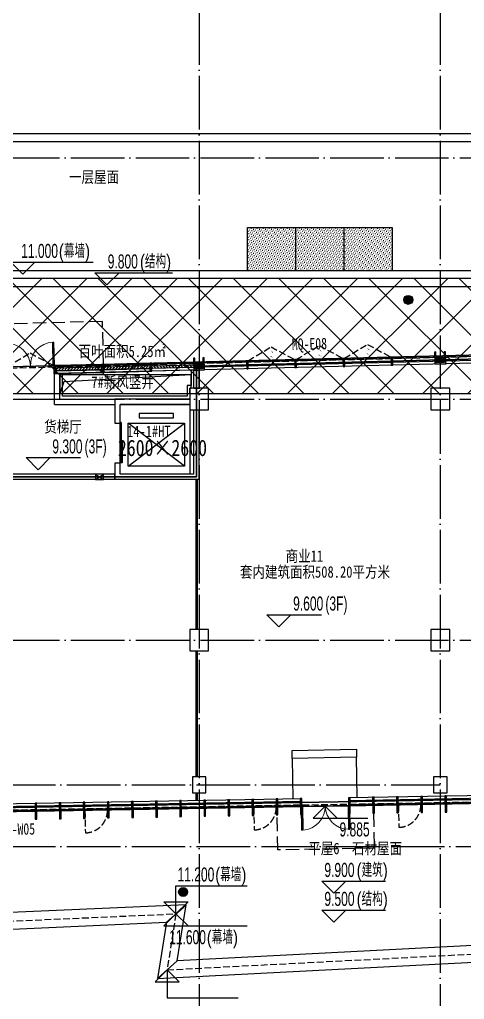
# Model space of a CAD drawing. Extents: x -233336 to 840473, y -28113 to 330904.
# Drawn here: x 724678 to 741282, y 169890 to 206447 of the extents above; entities that cross this region are included whole.
import ezdxf
from ezdxf.xclip import XClip

# ---------------------------------------------------------------- set-up
doc = ezdxf.new("R2010")
doc.units = 0
doc.header["$LTSCALE"] = 1000
doc.header["$XCLIPFRAME"] = 2
for name, pattern in [('104-14# 核心筒$0$DOTE', [2.42, 2, -0.2, 0.02, -0.2]), ('14#楼幕墙$0$DASH', [0.35, 0.25, -0.1]), ('X-104 14#平面$0$$0$DASH', [0.35, 0.25, -0.1]), ('X-104 14#平面$0$DASH', [0.35, 0.25, -0.1])]:
    doc.linetypes.add(name, pattern=pattern)
doc.layers.get('0').update_dxf_attribs({"linetype": 'CONTINUOUS'})
doc.layers.get('Defpoints').update_dxf_attribs({"linetype": 'CONTINUOUS'})
for name, color, linetype in [('104-14# 核心筒$0$02-TEXT_标注', 9, 'CONTINUOUS'), ('104-14# 核心筒$0$A-C_玻璃幕墙', 8, 'CONTINUOUS'), ('104-14# 核心筒$0$A-E_电梯', 8, 'CONTINUOUS'), ('104-14# 核心筒$0$A_AXIS-轴线', 8, '104-14# 核心筒$0$DOTE'), ('104-14# 核心筒$0$A_STR-砌块墙', 7, 'CONTINUOUS'), ('104-14# 核心筒$0$A_STR-砼柱', 8, 'CONTINUOUS'), ('14#楼幕墙$0$A-C_玻璃幕墙', 8, 'CONTINUOUS'), ('14#楼幕墙$0$A-C_窗', 8, 'CONTINUOUS'), ('14#楼幕墙$0$A-C_门', 8, 'CONTINUOUS'), ('X-104 14#平面$0$01-标注_标高', 8, 'CONTINUOUS'), ('X-104 14#平面$0$02-TEXT_房间', 9, 'CONTINUOUS'), ('X-104 14#平面$0$02-TEXT_标注', 9, 'CONTINUOUS'), ('X-104 14#平面$0$02-TEXT_门窗', 9, 'CONTINUOUS'), ('X-104 14#平面$0$A-C_玻璃幕墙', 8, 'CONTINUOUS'), ('X-104 14#平面$0$A-C_窗', 8, 'CONTINUOUS'), ('X-104 14#平面$0$A-C_门', 8, 'CONTINUOUS'), ('X-104 14#平面$0$A-O_分水线', 8, 'CONTINUOUS'), ('X-104 14#平面$0$A-O_屋面', 8, 'CONTINUOUS'), ('X-104 14#平面$0$A-SUR_保温', 8, 'CONTINUOUS'), ('X-104 14#平面$0$A-SUR_看线', 8, 'CONTINUOUS'), ('X-104 14#平面$0$A-TECH_电气', 8, 'CONTINUOUS'), ('X-104 14#平面$0$A-TECH_结构', 8, 'CONTINUOUS'), ('X-104 14#平面$0$A_STR-砌块墙', 7, 'CONTINUOUS'), ('X-104 14#平面$0$DUCT-新风管立管', 3, 'CONTINUOUS'), ('X-104 14#平面$0$EH_玻璃', 8, 'CONTINUOUS'), ('X-104 14#平面$0$挡烟垂壁', 5, 'CONTINUOUS')]:
    doc.layers.add(name, color=color, linetype=linetype)
for name, color, linetype, plot in [('104-14# 核心筒$0$04-不打印_辅助线', 8, 'CONTINUOUS', False), ('14#楼幕墙$0$04-不打印_辅助线', 8, 'CONTINUOUS', False), ('X-104 14#平面$0$04-不打印_辅助线', 8, 'CONTINUOUS', False), ('X-104 14#平面$0$降板', 8, 'CONTINUOUS', False)]:
    doc.layers.add(name, color=color, linetype=linetype, plot=plot)
doc.layers.add('X-104 14#平面$0$000套内', color=8, linetype='CONTINUOUS', lineweight=30)
doc.styles.add('104-14# 核心筒$0$_TCH_SPACE', font='STXIHEI.TTF', dxfattribs={"width": 0.8, "height": 5})
doc.styles.add('104-14# 核心筒$0$Standard', font='STXIHEI.TTF', dxfattribs={"width": 0.8})
doc.styles.add('X-104 14#平面$0$_TCH_DIM', font='ros.shx', dxfattribs={"width": 0.8, "bigfont": 'jd.shx'})
doc.styles.add('X-104 14#平面$0$_TCH_SPACE', font='STXIHEI.TTF', dxfattribs={"width": 0.8, "height": 5})
doc.styles.add('X-104 14#平面$0$_TCH_WINDOW', font='STXIHEI.TTF', dxfattribs={"width": 0.75, "height": 3.5})
doc.styles.add('X-104 14#平面$0$Standard', font='STXIHEI.TTF', dxfattribs={"width": 0.8})

# ---------------------------------------------------------------- blocks, each defined once
blk = doc.blocks.new('14#楼幕墙$0$A$C103B1A8E')
blk.add_lwpolyline([(0, 0), (60, 0), (60, 600), (0, 600)], close=True)
blk = doc.blocks.new('14#楼幕墙$0$A$C678332E3')
blk.add_lwpolyline([(0, 0), (60, 0), (60, 300), (0, 300)], close=True)
blk = doc.blocks.new('14#楼幕墙$0$$LinePat$岩棉板')
at = {"color": 0}
for p, q in [((0, -17), (12, -67)), ((12, -67), (24, -17))]:
    blk.add_line(p, q, dxfattribs=at)
for centre, start, end in [((12, -17), 0, 180), ((0, -67), 270, 0), ((24, -67), 180, 270)]:
    blk.add_arc(centre, 12, start, end, dxfattribs=at)
at = {"layer": 'Defpoints'}
blk.add_point((0, 0), dxfattribs=at)
at = {"layer": 'Defpoints', "color": 0}
blk.add_point((24, -84), dxfattribs=at)
blk = doc.blocks.new('*U155')
blk.add_lwpolyline([(300, 0), (0, 0), (0, 150), (300, 150)], close=True)
at = {"color": 8, "xscale": -1.785714284225998, "yscale": 1.782568518697715, "zscale": 1.782568518697715, "rotation": 180}
for p in [(0, 0), (43, 0), (86, 0), (129, 0), (171, 0), (214, 0), (257, 0)]:
    blk.add_blockref('14#楼幕墙$0$$LinePat$岩棉板', p, dxfattribs=at)
blk = doc.blocks.new('14#楼幕墙$0$A$C07E80D9E')
blk.add_lwpolyline([(-350, -50), (-50, -50), (-50, -450), (0, -450), (0, 0), (-400, 0), (-400, -450), (-350, -450)], close=True)
for points in [[(-50, -200), (-350, -200)], [(-50, -220), (-350, -220)]]:
    blk.add_lwpolyline(points)
at = {"layer": '14#楼幕墙$0$A-C_玻璃幕墙', "rotation": 180}
blk.add_blockref('*U155', (-50, -50), dxfattribs=at)
blk = doc.blocks.new('14#楼幕墙$0$A$C140B3602')
for name, p, rotation in [('14#楼幕墙$0$A$C07E80D9E', (33182, 16419), 180.4441616166542), ('14#楼幕墙$0$A$C678332E3', (18953, 16309), 0.4441616165203613), ('14#楼幕墙$0$A$C678332E3', (20753, 16323), 0.4441616165203613), ('14#楼幕墙$0$A$C678332E3', (22553, 16337), 0.4441616165203613), ('14#楼幕墙$0$A$C07E80D9E', (24182, 16349), 180.4441616166542), ('14#楼幕墙$0$A$C678332E3', (26152, 16364), 0.4441616165203613), ('14#楼幕墙$0$A$C678332E3', (27952, 16378), 0.4441616165203613), ('14#楼幕墙$0$A$C678332E3', (29752, 16392), 0.4441616165203613), ('14#楼幕墙$0$A$C678332E3', (31552, 16406), 0.4441616165203613), ('14#楼幕墙$0$A$C103B1A8E', (17970, -300), 359.9999999999836), ('14#楼幕墙$0$A$C103B1A8E', (18870, -300), 359.9999999999836), ('14#楼幕墙$0$A$C103B1A8E', (19770, -300), 359.9999999999836), ('14#楼幕墙$0$A$C103B1A8E', (20670, -300), 359.9999999999836), ('14#楼幕墙$0$A$C103B1A8E', (21570, -300), 359.9999999999836), ('14#楼幕墙$0$A$C103B1A8E', (22470, -300), 359.9999999999836), ('14#楼幕墙$0$A$C103B1A8E', (23370, -300), 359.9999999999836), ('14#楼幕墙$0$A$C103B1A8E', (24270, -300), 359.9999999999836), ('14#楼幕墙$0$A$C103B1A8E', (25170, -300), 359.9999999999836), ('14#楼幕墙$0$A$C103B1A8E', (26070, -300), 359.9999999999836), ('14#楼幕墙$0$A$C103B1A8E', (26970, -300), 359.9999999999836), ('14#楼幕墙$0$A$C103B1A8E', (27870, -300), 359.9999999999836), ('14#楼幕墙$0$A$C103B1A8E', (29670, -300), 359.9999999999836), ('14#楼幕墙$0$A$C103B1A8E', (30570, -300), 359.9999999999836), ('14#楼幕墙$0$A$C103B1A8E', (31470, -300), 359.9999999999836), ('14#楼幕墙$0$A$C103B1A8E', (32370, -300), 359.9999999999836), ('14#楼幕墙$0$A$C103B1A8E', (33270, -300), 359.9999999999836)]:
    blk.add_blockref(name, p, dxfattribs=dict(rotation=rotation))
blk = doc.blocks.new('14#楼幕墙$0$A$C2CD63A88')
at = {"linetype": '14#楼幕墙$0$DASH'}
blk.add_lwpolyline([(0, 670), (0, -170)], dxfattribs=at)
blk.add_arc((0, 670), 840, 270, 0, dxfattribs=at)
blk = doc.blocks.new('14#楼幕墙$0$A$C22714246')
at = {"linetype": '14#楼幕墙$0$DASH'}
blk.add_lwpolyline([(1740, 497), (870, 0), (0, 497)], dxfattribs=at)
at = {"layer": '14#楼幕墙$0$A-C_玻璃幕墙', "color": 1}
blk.add_lwpolyline([(899, 122, 0, 25, 0), (802, 217, 0, 0, 0), (900, 340, 25, 0, 0), (796, 422, 0, 0, 0)], format="xyseb", dxfattribs=at)
blk = doc.blocks.new('14#楼幕墙$0$$DorLib2D$00000002')
for p, q in [((-0.5, 0), (-0.5, 0.4875)), ((-0.475, 0.4875), (-0.5, 0.4875)), ((-0.475, 0), (-0.475, 0.4875)), ((0.475, 0), (0.475, 0.4875)), ((0.475, 0.4875), (0.5, 0.4875)), ((0.5, 0), (0.5, 0.4875)), ((-0.5, 0), (-0.475, 0)), ((0.5, 0), (0.475, 0))]:
    blk.add_line(p, q)
at = {"lineweight": 13}
for centre, start, end in [((-0.4875, 0), 0, 88.53072), ((0.4875, 0), 91.46928, 180)]:
    blk.add_arc(centre, 0.4875, start, end, dxfattribs=at)
blk = doc.blocks.new('14#楼幕墙')
at = {"layer": '14#楼幕墙$0$A-C_玻璃幕墙'}
for p, q in [((62738, 196820), (22065, 195795)), ((53962, 196549), (36028, 196097)), ((53966, 196399), (36032, 195947)), ((53969, 196299), (36034, 195847)), ((17576, 179413), (45232, 179896)), ((17709, 179515), (45230, 179996)), ((46970, 180026), (53863, 180146)), ((46971, 179926), (53739, 180044)), ((46974, 179776), (53553, 179891)), ((17309, 179208), (45235, 179696)), ((17376, 179259), (45234, 179746)), ((45235, 179696), (46975, 179726)), ((46975, 179726), (53491, 179840))]:
    blk.add_line(p, q, dxfattribs=at)
blk.add_lwpolyline([(120742, 216995), (99427, 222925), (92266, 197155), (62308, 195791), (62738, 196820), (22065, 195795), (17309, 179208), (53491, 179840), (52927, 177185), (83500, 178466), (82418, 175654), (109062, 173768), (119297, 188914), (117563, 189300)], close=True, dxfattribs=at)
at = {"layer": '14#楼幕墙$0$A-C_玻璃幕墙', "linetype": '14#楼幕墙$0$DASH', "ltscale": 2}
blk.add_lwpolyline([(37826, 196192), (37786, 197791), (32558, 197660), (32598, 196060)], close=True, dxfattribs=at)
blk.add_lwpolyline([(47910, 179442), (47933, 178142), (44333, 178080), (44310, 179379)], dxfattribs=at)
at = {"layer": '14#楼幕墙$0$04-不打印_辅助线', "rotation": 181.4441616166519}
blk.add_blockref('14#楼幕墙$0$A$C22714246', (35954, 196641), dxfattribs=at)
at = {"layer": '14#楼幕墙$0$A-C_玻璃幕墙', "rotation": 1.000000000000248}
blk.add_blockref('14#楼幕墙$0$A$C140B3602', (17309, 179208), dxfattribs=at)
at = {"layer": '14#楼幕墙$0$A-C_窗'}
for name, p, rotation in [('14#楼幕墙$0$A$C22714246', (44951, 196868), 181.4441616166522), ('14#楼幕墙$0$A$C22714246', (46751, 196914), 181.4441616166522), ('14#楼幕墙$0$A$C22714246', (48550, 196959), 181.4441616166522), ('14#楼幕墙$0$A$C2CD63A88', (37148, 178884), 1.000000000003353), ('14#楼幕墙$0$A$C2CD63A88', (43447, 178994), 1.000000000003353), ('14#楼幕墙$0$A$C2CD63A88', (48846, 179089), 1.000000000003353)]:
    blk.add_blockref(name, p, dxfattribs=dict(at, rotation=rotation))
at = {"layer": '14#楼幕墙$0$A-C_门', "xscale": -1800, "yscale": 1800, "zscale": 100}
for p, rotation in [((35097, 196123), 1.444161616647518), ((46105, 179711), 180.9999999999163)]:
    blk.add_blockref('14#楼幕墙$0$$DorLib2D$00000002', p, dxfattribs=dict(at, rotation=rotation))
blk = doc.blocks.new('104-14# 核心筒$0$wrert')
for p, q in [((300, 200), (1900, 2300)), ((300, 2300), (1900, 200)), ((2265, 1890.12), (2100, 1890.12)), ((2100, 1890.12), (2100, 609.88)), ((2265, 609.88), (2265, 1890.12)), ((2100, 609.88), (2265, 609.88))]:
    blk.add_line(p, q)
for points in [[(0, 2600), (2600, 2600), (2600, 0), (0, 0)], [(300, 2300), (1900, 2300), (1900, 200), (300, 200), (300, 2300)]]:
    blk.add_lwpolyline(points, close=True)
blk = doc.blocks.new('104-14# 核心筒$0$$DorLib2D$00000128')
at = {"color": 0}
for points in [[(-0.491, 0.85), (-0.491, 0.71)], [(0.049, 0.85), (-0.491, 0.85)], [(0.049, 0.85), (0.049, 0.71)], [(0.5, 0.5), (-0.5, 0.5)], [(0.049, 0.71), (-0.491, 0.71)], [(0.513, 0.71), (-0.027, 0.71)], [(-0.027, 0.71), (-0.027, 0.57)], [(0.513, 0.57), (-0.027, 0.57)], [(0.513, 0.71), (0.513, 0.57)]]:
    blk.add_lwpolyline(points, dxfattribs=at)
blk = doc.blocks.new('_FZHK')
blk.add_lwpolyline([(-0.5, -0.5), (0.5, -0.5), (0.5, 0.5), (-0.5, 0.5)], close=True)
blk = doc.blocks.new('104-14# 核心筒')
at = {"layer": '104-14# 核心筒$0$A-C_玻璃幕墙'}
blk.add_lwpolyline([(82417.6, 175653.6), (83499.8, 178465.9), (52926.6, 177184.7), (53491, 179839.8), (17309.3, 179208.2), (22065.4, 195794.6), (62738.3, 196820), (62307.5, 195791.2), (92265.6, 197155.1), (99426.9, 222925), (120741.8, 216994.6), (117562.9, 189300.5), (119297.3, 188914.5), (109062.3, 173767.9), (82417.6, 175653.6)], dxfattribs=at)
at = {"layer": '104-14# 核心筒$0$A_AXIS-轴线'}
for p, q in [((41400, 228733.6), (41400, 169654.9)), ((50400, 228733.6), (50400, 169654.9)), ((-9370.1, 203900), (120259.9, 203900)), ((-9370.1, 194900), (120259.9, 194900)), ((-9370.1, 185900), (120259.9, 185900)), ((-9520, 180500), (50400, 180500)), ((-9520, 178200), (59400, 178200))]:
    blk.add_line(p, q, dxfattribs=at)
at = {"layer": '104-14# 核心筒$0$A_STR-砌块墙'}
for p, q in [((41050, 194900), (38250, 194900)), ((38250, 194900), (38250, 194000)), ((41050, 194700), (38450, 194700)), ((38450, 194000), (38450, 194700)), ((41200, 192100), (41200, 194500)), ((41400, 191900), (41400, 194500)), ((38250, 194000), (38450, 194000)), ((38450, 192500), (38250, 192500)), ((38250, 192500), (38250, 191900)), ((38450, 192100), (38450, 192500)), ((41200, 192100), (38450, 192100)), ((41400, 191900), (38250, 191900))]:
    blk.add_line(p, q, dxfattribs=at)
at = {"layer": '104-14# 核心筒$0$A-E_电梯', "rotation": 90}
blk.add_blockref('104-14# 核心筒$0$wrert', (41050, 192100), dxfattribs=at)
at = {"layer": '104-14# 核心筒$0$A-E_电梯', "xscale": 1500, "yscale": -200, "zscale": 200, "rotation": 89.9999999999988}
blk.add_blockref('104-14# 核心筒$0$$DorLib2D$00000128', (38350, 193250), dxfattribs=at)
at = {"layer": '104-14# 核心筒$0$A_STR-砼柱'}
for p, xscale, yscale, zscale in [((41400, 194900), 700, 800, 800), ((50400, 194900), 700, 800, 800), ((41400, 185900), 700, 800, 800), ((50400, 185900), 700, 800, 800), ((41400, 180500), 500, 600, 600), ((50400, 180500), 500, 600, 600)]:
    blk.add_blockref('_FZHK', p, dxfattribs=dict(at, xscale=xscale, yscale=yscale, zscale=zscale))
at = {"layer": '104-14# 核心筒$0$02-TEXT_标注', "style": '104-14# 核心筒$0$Standard', "width": 0.8}
blk.add_text('14-1#HT', height=428.14, dxfattribs=at).set_placement((38701.9, 193478.8))
at = {"layer": '104-14# 核心筒$0$04-不打印_辅助线', "style": '104-14# 核心筒$0$_TCH_SPACE', "width": 0.8}
blk.add_text('2600×2600', height=611.63, dxfattribs=at).set_placement((38363.2, 192771.6))
blk = doc.blocks.new('*U61')
h = blk.add_hatch()
h.set_pattern_fill('ANSI31', color=256, scale=50)
h.set_pattern_definition([(45, (-56212.376, 120006.8), (-56.1266, 56.1266), [])])
h.paths.add_polyline_path([(-1740, 100), (0, 100), (0, 200), (-1740, 200)])
for points in [[(-1740, 0), (0, 0), (0, 300), (-1740, 300)], [(-1740, 100), (0, 100), (0, 200), (-1740, 200)]]:
    blk.add_lwpolyline(points, close=True)
blk = doc.blocks.new('*U62')
h = blk.add_hatch()
h.set_pattern_fill('ANSI31', color=256, scale=50)
h.set_pattern_definition([(45, (-56042.376, 120006.8), (-56.1266, 56.1266), [])])
h.paths.add_polyline_path([(-1570, 100), (0, 100), (0, 200), (-1570, 200)])
for points in [[(-1570, 0), (0, 0), (0, 300), (-1570, 300)], [(-1570, 100), (0, 100), (0, 200), (-1570, 200)]]:
    blk.add_lwpolyline(points, close=True)
blk = doc.blocks.new('X-104 14#平面$0$ydl')
h = blk.add_hatch()
h.set_pattern_fill('ANSI31', color=8, scale=30, angle=45)
h.set_pattern_definition([(90, (0, 0), (-47.625, 1e-14), [])])
edge = h.paths.add_edge_path()
edge.add_arc((0, 0), 138, 0, 360)
for radius in [168, 138]:
    blk.add_circle((0, 0), radius)
at = {"layer": 'X-104 14#平面$0$04-不打印_辅助线'}
for p, q in [((-168, 0), (168, 0)), ((0, 168), (0, -168))]:
    blk.add_line(p, q, dxfattribs=at)
blk = doc.blocks.new('X-104 14#平面$0$ydlzh')
at = {"layer": 'X-104 14#平面$0$A-O_分水线'}
for p in [(-41670, -7179), (-50070, -29275)]:
    blk.add_blockref('X-104 14#平面$0$ydl', p, dxfattribs=at)
blk = doc.blocks.new('*U95')
blk.add_lwpolyline([(200, 0), (200, 300), (0, 300), (0, 0), (200, 0), (0, 300), (0, 0), (200, 300)])
blk = doc.blocks.new('X-104 14#平面$0$dd')
at = {"layer": 'X-104 14#平面$0$A-TECH_电气', "rotation": 270}
blk.add_blockref('*U95', (37594, -107000), dxfattribs=at)
blk = doc.blocks.new('X-104 14#平面$0$$DorLib2D$00000002')
for p, q in [((-0.5, 0), (-0.5, 0.4875)), ((-0.475, 0.4875), (-0.5, 0.4875)), ((-0.475, 0), (-0.475, 0.4875)), ((0.475, 0), (0.475, 0.4875)), ((0.475, 0.4875), (0.5, 0.4875)), ((0.5, 0), (0.5, 0.4875)), ((-0.5, 0), (-0.475, 0)), ((0.5, 0), (0.475, 0))]:
    blk.add_line(p, q)
at = {"lineweight": 13}
for centre, start, end in [((-0.4875, 0), 0, 88.53072), ((0.4875, 0), 91.46928, 180)]:
    blk.add_arc(centre, 0.4875, start, end, dxfattribs=at)
blk = doc.blocks.new('X-104 14#平面')
at = {"layer": 'X-104 14#平面$0$EH_玻璃'}
h = blk.add_hatch(dxfattribs=at)
h.set_pattern_fill('DOTS', color=256, scale=50, angle=45)
h.paths.add_polyline_path([(48602, 201300), (43200, 201300), (43200, 199700), (48602, 199700)])
at = {"layer": 'X-104 14#平面$0$降板'}
h = blk.add_hatch(dxfattribs=at)
h.set_pattern_fill('ANSI37', color=256, scale=750)
h.set_pattern_definition([(45, (0, 0), (-841.899, 841.899), []), (135, (0, 0), (-841.899, -841.899), [])])
h.paths.add_polyline_path([(89162.1, 208711.5), (77269.5, 199400), (23400, 199400), (23400, 195100), (77400, 195100), (77400, 194900), (95400, 194900), (95400, 203900.1), (95192.4, 203900), (96001.6, 206808.6)])
for centre in [(49200, 198600), (40800, 176503.1)]:
    blk.add_circle(centre, 50)
at = {"layer": 'X-104 14#平面$0$000套内'}
blk.add_lwpolyline([(59650, 177616.6), (53113.6, 177342.7), (53676.9, 179993), (17509.3, 179361.7), (21061.6, 191750), (22050, 191750), (22050, 186000), (23450, 186000), (23450, 184600), (29250, 184600), (29250, 186000), (33800, 186000), (33800, 192000), (41300, 192000), (41300, 196129.5), (59650, 196592.1)], close=True, dxfattribs=at)
at = {"layer": 'X-104 14#平面$0$01-标注_标高'}
for p, q in [((34816, 199554.5), (34366, 200004.5)), ((34366, 200004.5), (37441.2, 200004.5)), ((34816, 199554.5), (35266, 200004.5)), ((37956, 199162), (37506, 199612)), ((37506, 199612), (40402.5, 199612)), ((37956, 199162), (38406, 199612)), ((35386.5, 192262), (34936.5, 192712)), ((34936.5, 192712), (36971.3, 192712)), ((35386.5, 192262), (35836.5, 192712)), ((44374.4, 186399.1), (43924.4, 186849.1)), ((43924.4, 186849.1), (45959.2, 186849.1)), ((44374.4, 186399.1), (44824.4, 186849.1)), ((46104.9, 179710.8), (45654.9, 179260.8)), ((46104.9, 179710.8), (46554.9, 179260.8)), ((45654.9, 179260.8), (47689.7, 179260.8)), ((40532.1, 175690.6), (40532.1, 176740.6)), ((40532.1, 176740.6), (43191.6, 176740.6)), ((46422.5, 176458.8), (45972.5, 176908.8)), ((45972.5, 176908.8), (48347.2, 176908.8)), ((46422.5, 176458.8), (46872.5, 176908.8)), ((40532.1, 175690.6), (40082.1, 176140.6)), ((40082.1, 176140.6), (40982.1, 176140.6)), ((40532.1, 175690.6), (40982.1, 176140.6)), ((40532.1, 175690.6), (40082.1, 175240.6)), ((40532.1, 175690.6), (40982.1, 175240.6)), ((46422.5, 175379.4), (45972.5, 175829.4)), ((45972.5, 175829.4), (48347.2, 175829.4)), ((46422.5, 175379.4), (46872.5, 175829.4)), ((40082.1, 175240.6), (43191.6, 175240.6)), ((40199.6, 173602.3), (39749.6, 173152.3)), ((40199.6, 173602.3), (40649.6, 173152.3)), ((40199.6, 173602.3), (40199.6, 172552.3)), ((39749.6, 173152.3), (40649.6, 173152.3)), ((40199.6, 172552.3), (42859.1, 172552.3))]:
    blk.add_line(p, q, dxfattribs=at)
at = {"layer": 'X-104 14#平面$0$04-不打印_辅助线'}
blk.add_lwpolyline([(89162.1, 208711.5), (77269.5, 199400), (23400, 199400), (23400, 195100), (77400, 195100), (77400, 194900), (95400, 194900), (95400, 203900.1), (95192.4, 203900), (96001.6, 206808.6)], close=True, dxfattribs=at)
at = {"layer": 'X-104 14#平面$0$A-C_玻璃幕墙'}
for p, q in [((45000, 201300), (45000, 199700)), ((46800, 201300), (46800, 199700)), ((43200, 199700), (48600, 199700))]:
    blk.add_line(p, q, dxfattribs=at)
for points in [[(82417.6, 175653.6), (83499.8, 178465.9), (52926.6, 177184.7), (53491, 179839.8), (17309.3, 179208.2), (22065.4, 195794.6), (62738.3, 196820), (62307.5, 195791.2), (92265.6, 197155.1), (99426.9, 222925), (120741.8, 216994.6), (117562.9, 189300.5), (119297.3, 188914.5), (109062.3, 173767.9), (82417.6, 175653.6)], [(43200, 199700), (43200, 201300), (48600, 201300), (48600, 199700)], [(35996.8, 196145.8), (36004.4, 195845.9)], [(45205, 179695.1), (45199.8, 179995.1)], [(47004.8, 179726.5), (46999.5, 180026.5)]]:
    blk.add_lwpolyline(points, dxfattribs=at)
at = {"layer": 'X-104 14#平面$0$A-O_屋面', "ltscale": 5}
for p, q in [((8392.2, 199700), (67250, 199700)), ((39845.1, 173283.6), (83828.3, 175553.8)), ((-6009.8, 173358.3), (40178.1, 175374.9)), ((40178.1, 175374.9), (39845.1, 173283.6))]:
    blk.add_line(p, q, dxfattribs=at)
blk.add_lwpolyline([(733.1, 201211.6), (-347.3, 201441.2), (366.7, 204800), (66340.6, 204800), (83503.2, 220379.7), (87317.1, 219318.6), (85626.8, 213243.3), (85337.7, 213323.7), (86947.6, 219110), (83582.3, 220046.3), (66456.4, 204500), (609.6, 204500), (8.5, 201672.3), (795.4, 201505)], close=True, dxfattribs=at)
for points in [[(67250, 199080), (23400, 199080)], [(82593.5, 176110.9), (40577.8, 173942.2), (40909.8, 176027.4), (-5236.8, 174012.6), (-2256.1, 188036.1)], [(40178.1, 175374.9), (40909.8, 176027.4)], [(40577.8, 173942.2), (39845.1, 173283.6)]]:
    blk.add_lwpolyline(points, dxfattribs=at)
at = {"layer": 'X-104 14#平面$0$A-SUR_保温'}
blk.add_lwpolyline([(41100, 195979.4), (41100, 195400), (40950, 195400), (40950, 195000), (36300, 195000), (36300, 195845.9)], dxfattribs=at)
at = {"layer": 'X-104 14#平面$0$A-SUR_看线', "linetype": 'X-104 14#平面$0$DASH', "ltscale": 2, "const_width": 100}
blk.add_lwpolyline([(41300, 180200), (41300, 179928.8)], dxfattribs=at)
at = {"layer": 'X-104 14#平面$0$A-TECH_结构'}
for p, q in [((44868.4, 181789.6), (47268.1, 181831.5)), ((44873.7, 181489.6), (44868.4, 181789.6)), ((47268.1, 181831.5), (47273.3, 181531.5)), ((47273.3, 181531.5), (44873.7, 181489.6)), ((44873.7, 181489.6), (44899.8, 179989.9)), ((47299.5, 180031.7), (47273.3, 181531.5))]:
    blk.add_line(p, q, dxfattribs=at)
at = {"layer": 'X-104 14#平面$0$A-TECH_结构', "linetype": 'X-104 14#平面$0$$0$DASH'}
blk.add_lwpolyline([(108910.7, 174079.4), (118802, 188717.3), (117234.1, 189066.3), (120414.6, 216774.3), (99635.6, 222555.6), (95312.9, 207000.2), (89162.1, 208711.5), (77269.5, 199400), (8635.1, 199400), (5919.8, 186625.4), (-2502.5, 188415.7), (-5635.8, 173674.9), (40532.1, 175690.6), (40199.6, 173602.3), (83848.5, 175853.1)], close=True, dxfattribs=at)
blk.add_lwpolyline([(82521.6, 175784.7), (83573.8, 178519), (52988.9, 177237.3), (53553, 179890.9), (17376, 179259.4), (22103.3, 195745.6), (62662.4, 196768.1), (62230.9, 195737.7), (92304.1, 197106.8), (95072, 207067.2)], dxfattribs=at)
at = {"layer": 'X-104 14#平面$0$A_STR-砌块墙'}
for p, q in [((41200, 195300), (41200, 195979.4)), ((41200, 195979.4), (41400, 195979.4)), ((41400, 195300), (41400, 195979.4)), ((36000, 194700), (36000, 195845.9)), ((36000, 195845.9), (36200, 195845.9)), ((36200, 194900), (36200, 195845.9)), ((41200, 195300), (41400, 195300)), ((36200, 194900), (38250, 194900)), ((38250, 194900), (38250, 194700)), ((36000, 194700), (38250, 194700)), ((38250, 192100), (33900, 192100)), ((38250, 191900), (38250, 192100)), ((38250, 191900), (33900, 191900))]:
    blk.add_line(p, q, dxfattribs=at)
at = {"layer": 'X-104 14#平面$0$DUCT-新风管立管'}
blk.add_lwpolyline([(41100, 195800), (36200, 195800), (36200, 195100), (41050, 195100), (41050, 195300), (41100, 195300), (41100, 195800), (36344.6, 195537.4), (36200, 195100)], dxfattribs=at)
at = {"layer": 'X-104 14#平面$0$挡烟垂壁', "linetype": 'X-104 14#平面$0$DASH', "ltscale": 2, "const_width": 100}
for points in [[(41300, 191900), (41300, 186300)], [(41300, 185500), (41300, 180800)]]:
    blk.add_lwpolyline(points, dxfattribs=at)
ref = blk.add_blockref('104-14# 核心筒', (0, 0))
XClip(ref).set_block_clipping_path([(-38664.3623821461, -25500), (139216.5485069363, 330900)])
for name, p in [('X-104 14#平面$0$dd', (-62.7, 299100)), ('14#楼幕墙', (0, 0)), ('X-104 14#平面$0$ydlzh', (90870.4, 205778.6))]:
    blk.add_blockref(name, p)
at = {"layer": 'X-104 14#平面$0$A-C_窗', "rotation": 1.444161616544131}
for p in [(37773.8, 195890.5), (39573.2, 195935.9)]:
    blk.add_blockref('*U61', p, dxfattribs=at)
at = {"layer": 'X-104 14#平面$0$A-C_窗', "xscale": -1, "rotation": 1.444161616549531}
blk.add_blockref('*U62', (39633.2, 195937.4), dxfattribs=at)
at = {"layer": 'X-104 14#平面$0$A-C_门', "xscale": 1800, "yscale": 1800, "zscale": 100}
for p, rotation in [((35097.1, 196123.2), 1.444161616647469), ((46104.9, 179710.8), 181.0000000000179)]:
    blk.add_blockref('X-104 14#平面$0$$DorLib2D$00000002', p, dxfattribs=dict(at, rotation=rotation))
at = {"layer": 'X-104 14#平面$0$01-标注_标高', "color": 7, "style": 'X-104 14#平面$0$_TCH_DIM'}
for s, height, width, p in [('(幕墙)', 520.93, 0.8, (36161, 200162)), ('11.000', 525, 0.64, (34754, 200162)), ('(结构)', 520.93, 0.8, (39188, 199769.5)), ('9.800', 525, 0.64, (37985, 199769.5)), ('9.300', 525, 0.64, (35918.3, 192869.5)), ('(3F)', 525, 0.64, (37121.3, 192869.5)), ('9.600', 525, 0.64, (44906.2, 187006.6)), ('(3F)', 525, 0.64, (46109.2, 187006.6)), ('9.885', 525, 0.64, (46636.7, 178578.3)), ('11.200', 525, 0.64, (40590, 176898.1)), ('(幕墙)', 520.93, 0.8, (41997, 176898.1)), ('9.900', 525, 0.64, (46072.5, 177066.3)), ('(建筑)', 520.93, 0.8, (47275.5, 177066.3)), ('9.500', 525, 0.64, (46072.5, 175986.9)), ('(结构)', 520.93, 0.8, (47275.5, 175986.9)), ('(幕墙)', 520.93, 0.8, (41683.3, 174558.1)), ('11.600', 525, 0.64, (40276.3, 174558.1))]:
    blk.add_text(s, height=height, dxfattribs=dict(at, width=width)).set_placement(p)
at = {"layer": 'X-104 14#平面$0$02-TEXT_房间', "style": 'X-104 14#平面$0$_TCH_SPACE', "width": 0.8}
for s, p in [('货梯厅', (35613.5, 193652.1)), ('商业11', (44625.5, 188827.1))]:
    blk.add_text(s, height=428.14, dxfattribs=at).set_placement(p)
at = {"layer": 'X-104 14#平面$0$02-TEXT_标注', "style": 'X-104 14#平面$0$Standard', "width": 0.8}
for s, height, p in [('一层屋面', 428.14, (36539.1, 202969.3)), ('7#新风竖井', 428.14, (37371.8, 195313.6)), ('套内建筑面积508.20平方米', 428.139, (42919.3, 188233.7)), ('平屋6  石材屋面', 428.14, (45469.7, 177917.9))]:
    blk.add_text(s, height=height, dxfattribs=at).set_placement(p)
at = {"layer": 'X-104 14#平面$0$02-TEXT_门窗', "style": 'X-104 14#平面$0$_TCH_WINDOW', "width": 0.75}
for s, rotation, p in [('MQ-E08', 1.44416, (44863.6, 196726.2)), ('MQ-W05', 1, (33965.2, 178627.7))]:
    blk.add_text(s, height=428.14, rotation=rotation, dxfattribs=at).set_placement(p)
at = {"layer": 'X-104 14#平面$0$04-不打印_辅助线', "style": 'X-104 14#平面$0$Standard', "width": 0.8}
blk.add_text('百叶面积5.25㎡', height=428.14, dxfattribs=at).set_placement((36895.1, 196465))

msp = doc.modelspace()

# ---------------------------------------------------------------- block references
msp.add_blockref('X-104 14#平面', (689983.4, -2608.9))

doc.saveas('drawing.dxf')
